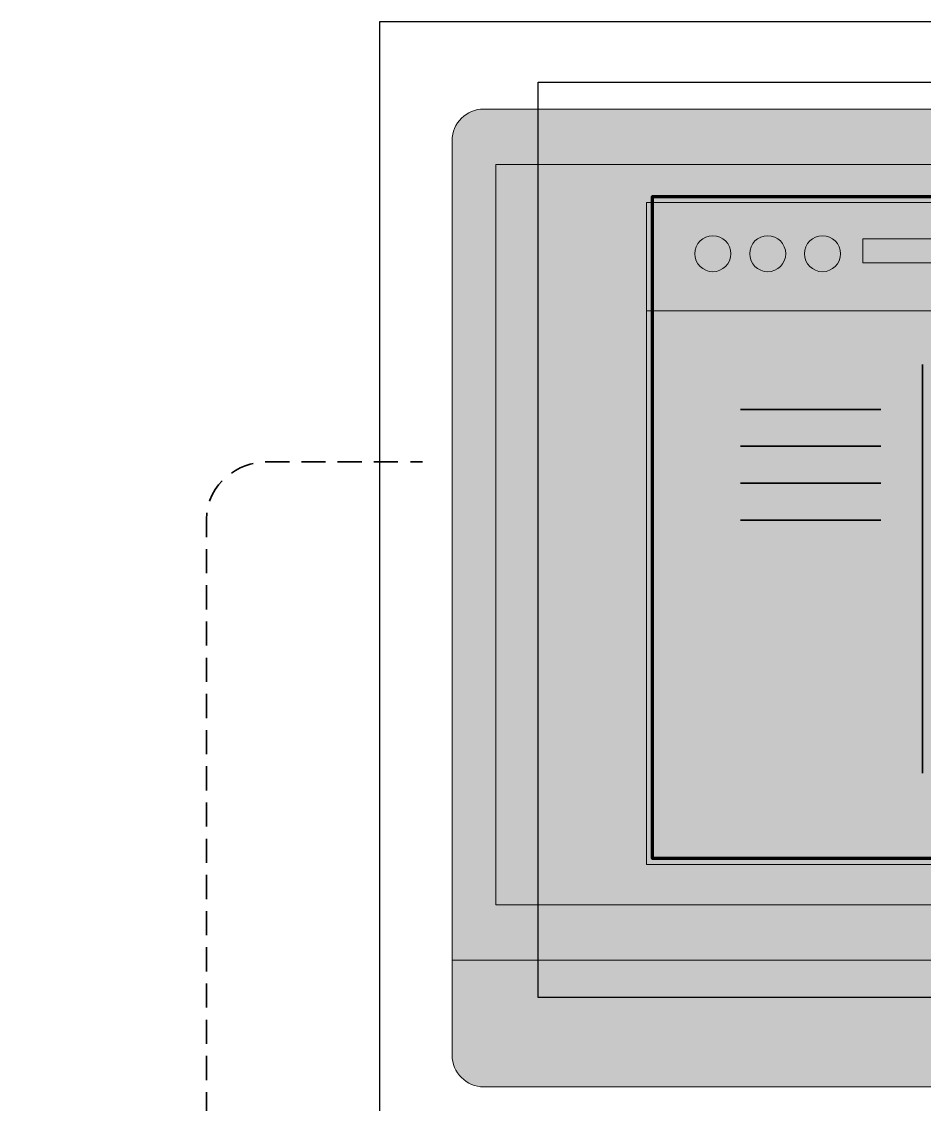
# Model space of a CAD drawing. Header units: inches. Extents: x -507 to 1392, y -754 to 68.
# Drawn here: x 800.1 to 875.1, y -115.9 to -26 of the extents above; entities that cross this region are included whole.
import ezdxf

# ---------------------------------------------------------------- set-up
doc = ezdxf.new("R2010")
doc.units = ezdxf.units.IN
doc.header["$MEASUREMENT"] = 0
doc.linetypes.add('AI-Linetype-4', pattern=[3.008832, 2.005888, -1.002944])
doc.layers.add('back', color=7, linetype='Continuous')
picture_1 = doc.add_image_def('image63.png', size_in_pixel=(537, 452))
picture_2 = doc.add_image_def('image65.png', size_in_pixel=(447, 317))

# ---------------------------------------------------------------- blocks, each defined once
blk = doc.blocks.new('block 170')
at = {"layer": 'back', "true_color": 0x6ebdc3}
blk.add_hatch(color=143, dxfattribs=at).paths.add_polyline_path([(949.048, -37.828), (949.048, -99.358), (839.477, -99.358), (839.477, -37.828)])
at = {"layer": 'back', "lineweight": 0}
blk.add_lwpolyline([(949.048, -37.828), (949.048, -99.358), (839.477, -99.358), (839.477, -37.828), (949.048, -37.828)], dxfattribs=at)
blk = doc.blocks.new('block 169')
at = {"layer": 'back'}
blk.add_blockref('block 170', (0, 0), dxfattribs=at)
blk = doc.blocks.new('block 173')
at = {"layer": 'back', "true_color": 0x000000}
h = blk.add_hatch(color=18, dxfattribs=at)
h.dxf.hatch_style = 2
h.paths.add_polyline_path([(938, -96), (852, -96), (852, -41), (938, -41)])
at = {"layer": 'back', "true_color": 0xdee2e4}
h = blk.add_hatch(color=254, dxfattribs=at)
h.dxf.hatch_style = 2
h.paths.add_polyline_path([(938, -50), (852, -50), (852, -41), (938, -41)])
at = {"layer": 'back', "true_color": 0xc62d2c}
h = blk.add_hatch(color=22, dxfattribs=at)
h.dxf.hatch_style = 2
edge = h.paths.add_edge_path()
edge.add_spline(control_points=[(859.017, -45.246), (859.017, -46.073), (858.346, -46.744), (857.519, -46.744), (856.692, -46.744), (856.022, -46.073), (856.022, -45.246), (856.022, -44.419), (856.692, -43.749), (857.519, -43.749), (858.346, -43.749), (859.017, -44.419), (859.017, -45.246)], knot_values=[0, 0, 0, 0, 1, 1, 1, 2, 2, 2, 3, 3, 3, 4, 4, 4, 4], degree=3, periodic=1)
at = {"layer": 'back', "true_color": 0xf8d426}
h = blk.add_hatch(color=40, dxfattribs=at)
h.dxf.hatch_style = 2
edge = h.paths.add_edge_path()
edge.add_spline(control_points=[(863.58, -45.246), (863.58, -46.073), (862.91, -46.744), (862.083, -46.744), (861.256, -46.744), (860.585, -46.073), (860.585, -45.246), (860.585, -44.419), (861.256, -43.749), (862.083, -43.749), (862.91, -43.749), (863.58, -44.419), (863.58, -45.246)], knot_values=[0, 0, 0, 0, 1, 1, 1, 2, 2, 2, 3, 3, 3, 4, 4, 4, 4], degree=3, periodic=1)
at = {"layer": 'back', "true_color": 0x6fa8cd}
h = blk.add_hatch(color=143, dxfattribs=at)
h.dxf.hatch_style = 2
edge = h.paths.add_edge_path()
edge.add_spline(control_points=[(868.144, -45.246), (868.144, -46.073), (867.473, -46.744), (866.646, -46.744), (865.819, -46.744), (865.149, -46.073), (865.149, -45.246), (865.149, -44.419), (865.819, -43.749), (866.646, -43.749), (867.473, -43.749), (868.144, -44.419), (868.144, -45.246)], knot_values=[0, 0, 0, 0, 1, 1, 1, 2, 2, 2, 3, 3, 3, 4, 4, 4, 4], degree=3, periodic=1)
at = {"layer": 'back', "true_color": 0x000000}
h = blk.add_hatch(color=18, dxfattribs=at)
h.dxf.hatch_style = 2
h.paths.add_polyline_path([(916, -46), (870, -46), (870, -44), (916, -44)])
at = {"layer": 'back', "lineweight": 0}
for points in [[(938, -96), (852, -96), (852, -41), (938, -41), (938, -96)], [(938, -50), (852, -50), (852, -41), (938, -41), (938, -50)], [(916, -46), (870, -46), (870, -44), (916, -44), (916, -46)]]:
    blk.add_lwpolyline(points, dxfattribs=at)
at = {"layer": 'back', "color": 254, "lineweight": 106, "true_color": 0xe8e9e8}
blk.add_lwpolyline([(938.5, -95.5), (852.5, -95.5), (852.5, -40.5), (938.5, -40.5), (938.5, -95.5)], dxfattribs=at)
at = {"layer": 'back', "color": 9, "lineweight": 35, "true_color": 0xc2c4be}
for points in [[(874.955, -88.409), (874.955, -54.443)], [(859.834, -58.189), (871.488, -58.189)], [(859.834, -61.255), (871.488, -61.255)], [(859.834, -64.321), (871.488, -64.321)], [(859.834, -67.386), (871.488, -67.386)]]:
    blk.add_lwpolyline(points, dxfattribs=at)
at = {"layer": 'back', "lineweight": 0}
for points in [[(859.017, -45.246), (859.017, -46.073), (858.346, -46.744), (857.519, -46.744), (856.692, -46.744), (856.022, -46.073), (856.022, -45.246), (856.022, -44.419), (856.692, -43.749), (857.519, -43.749), (858.346, -43.749), (859.017, -44.419), (859.017, -45.246)], [(863.58, -45.246), (863.58, -46.073), (862.91, -46.744), (862.083, -46.744), (861.256, -46.744), (860.585, -46.073), (860.585, -45.246), (860.585, -44.419), (861.256, -43.749), (862.083, -43.749), (862.91, -43.749), (863.58, -44.419), (863.58, -45.246)], [(868.144, -45.246), (868.144, -46.073), (867.473, -46.744), (866.646, -46.744), (865.819, -46.744), (865.149, -46.073), (865.149, -45.246), (865.149, -44.419), (865.819, -43.749), (866.646, -43.749), (867.473, -43.749), (868.144, -44.419), (868.144, -45.246)]]:
    blk.add_open_spline(points, degree=3, knots=[0, 0, 0, 0, 1, 1, 1, 2, 2, 2, 3, 3, 3, 4, 4, 4, 4], dxfattribs=at)
blk = doc.blocks.new('block 172')
at = {"layer": 'back'}
blk.add_blockref('block 173', (0, 0), dxfattribs=at)
blk = doc.blocks.new('block 171')
at = {"layer": 'back'}
blk.add_blockref('block 172', (0, 0), dxfattribs=at)
image = blk.add_image(picture_2, insert=(843, -107.08), size_in_units=(107.28, 76.08), dxfattribs=at)
blk = doc.blocks.new('block 168')
at = {"layer": 'back', "true_color": 0x4d4d4d}
h = blk.add_hatch(color=251, dxfattribs=at)
edge = h.paths.add_edge_path()
edge.add_spline(control_points=[(835.857, -103.965), (835.857, -103.965), (835.857, -35.853), (835.857, -35.853), (835.857, -34.4), (837.036, -33.221), (838.489, -33.221), (838.489, -33.221), (950.034, -33.221), (950.034, -33.221), (951.488, -33.221), (952.667, -34.4), (952.667, -35.853), (952.667, -35.853), (952.667, -103.965), (952.667, -103.965), (952.667, -103.965), (835.857, -103.965), (835.857, -103.965)], knot_values=[0, 0, 0, 0, 1, 1, 1, 2, 2, 2, 3, 3, 3, 4, 4, 4, 5, 5, 5, 6, 6, 6, 6], degree=3, periodic=1)
at = {"layer": 'back', "true_color": 0xf7f4f3}
h = blk.add_hatch(color=7, dxfattribs=at)
edge = h.paths.add_edge_path()
edge.add_spline(control_points=[(950.034, -114.494), (950.034, -114.494), (838.489, -114.494), (838.489, -114.494), (837.036, -114.494), (835.857, -113.316), (835.857, -111.862), (835.857, -111.862), (835.857, -103.965), (835.857, -103.965), (835.857, -103.965), (952.667, -103.965), (952.667, -103.965), (952.667, -103.965), (952.667, -111.862), (952.667, -111.862), (952.667, -113.316), (951.488, -114.494), (950.034, -114.494)], knot_values=[0, 0, 0, 0, 1, 1, 1, 2, 2, 2, 3, 3, 3, 4, 4, 4, 5, 5, 5, 6, 6, 6, 6], degree=3, periodic=1)
at = {"layer": 'back', "lineweight": 0}
for points in [[(835.857, -103.965), (835.857, -103.965), (835.857, -35.853), (835.857, -35.853), (835.857, -34.4), (837.036, -33.221), (838.489, -33.221), (838.489, -33.221), (950.034, -33.221), (950.034, -33.221), (951.488, -33.221), (952.667, -34.4), (952.667, -35.853), (952.667, -35.853), (952.667, -103.965), (952.667, -103.965), (952.667, -103.965), (835.857, -103.965), (835.857, -103.965)], [(950.034, -114.494), (950.034, -114.494), (838.489, -114.494), (838.489, -114.494), (837.036, -114.494), (835.857, -113.316), (835.857, -111.862), (835.857, -111.862), (835.857, -103.965), (835.857, -103.965), (835.857, -103.965), (952.667, -103.965), (952.667, -103.965), (952.667, -103.965), (952.667, -111.862), (952.667, -111.862), (952.667, -113.316), (951.488, -114.494), (950.034, -114.494)]]:
    blk.add_open_spline(points, degree=3, knots=[0, 0, 0, 0, 1, 1, 1, 2, 2, 2, 3, 3, 3, 4, 4, 4, 5, 5, 5, 6, 6, 6, 6], dxfattribs=at)
at = {"layer": 'back'}
for name in ['block 171', 'block 169']:
    blk.add_blockref(name, (0, 0), dxfattribs=at)
blk = doc.blocks.new('block 167')
at = {"layer": 'back'}
blk.add_blockref('block 168', (0, 0), dxfattribs=at)
blk = doc.blocks.new('block 166')
at = {"layer": 'back'}
blk.add_blockref('block 167', (0, 0), dxfattribs=at)
image = blk.add_image(picture_1, insert=(829.857, -134.44), size_in_units=(128.88, 108.48), dxfattribs=at)
blk = doc.blocks.new('block 165')
at = {"layer": 'back'}
blk.add_blockref('block 166', (0, 0), dxfattribs=at)
blk = doc.blocks.new('block 185')
at = {"layer": 'back', "color": 7, "linetype": 'AI-Linetype-4', "lineweight": 35, "true_color": 0xffffff}
blk.add_open_spline([(762.746, -133.725), (771.227, -133.725), (798.792, -133.725), (803.542, -133.725), (812.5, -133.725), (815.443, -134.083), (815.443, -119.792), (815.443, -101.43), (815.443, -72.871), (815.443, -67.337), (815.443, -64.222), (818.266, -62.574), (820.225, -62.555), (824.061, -62.519), (828.601, -62.545), (831.878, -62.553)], degree=3, knots=[0, 0, 0, 0, 1, 1, 1, 2, 2, 2, 3, 3, 3, 4, 4, 4, 5, 5, 5, 5], dxfattribs=at)
at = {"layer": 'back', "color": 7, "lineweight": 35, "true_color": 0xffffff}
for points in [[(832.384, -62.554), (832.735, -62.555), (833.069, -62.555), (833.383, -62.555)], [(760.75, -133.725), (760.996, -133.725), (761.332, -133.725), (761.747, -133.725)]]:
    blk.add_open_spline(points, degree=3, dxfattribs=at)
blk = doc.blocks.new('block 184')
at = {"layer": 'back'}
blk.add_blockref('block 185', (0, 0), dxfattribs=at)

msp = doc.modelspace()

# ---------------------------------------------------------------- block references
at = {"layer": 'back'}
for name in ['block 165', 'block 184']:
    msp.add_blockref(name, (0, 0), dxfattribs=at)

doc.saveas('drawing.dxf')
